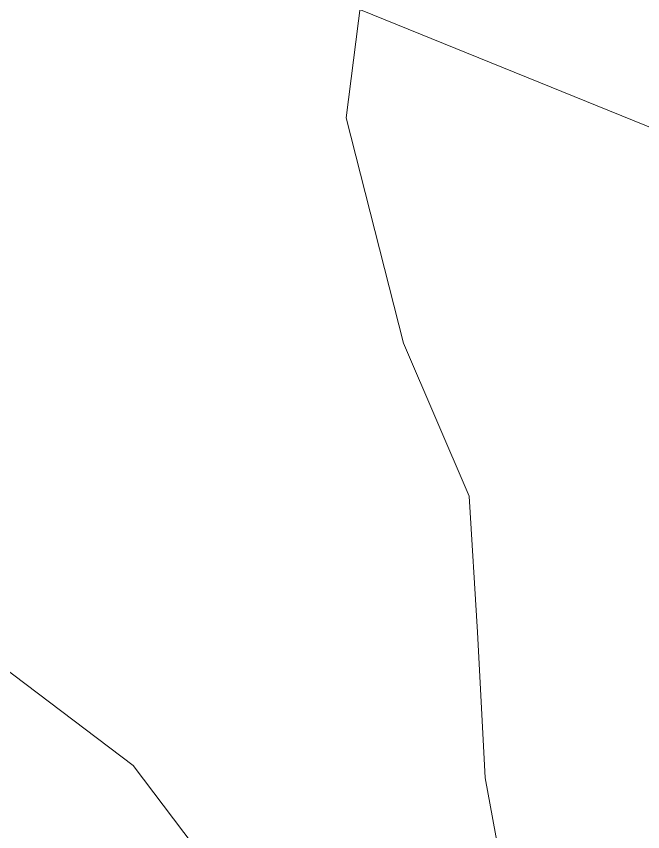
# Model space of a CAD drawing. Header units: millimetres. Extents: x 396621004 to 402046651, y 6785344214 to 6789799943.
# Drawn here: x 398412966 to 398445390, y 6786991405 to 6787033610 of the extents above; entities that cross this region are included whole.
import ezdxf

# ---------------------------------------------------------------- set-up
doc = ezdxf.new("R2010")
doc.units = ezdxf.units.MM
doc.header["$MEASUREMENT"] = 0
doc.layers.add('02 Korkeuskayrat_Kynä_nro__2', color=8, linetype='Continuous', lineweight=15)
doc.layers.add('02 Vesialueet_Kynä_nro__105', color=7, linetype='Continuous', lineweight=15, true_color=0xcae6ff)

msp = doc.modelspace()

# ---------------------------------------------------------------- linework, layer by layer
at = {"layer": '02 Korkeuskayrat_Kynä_nro__2', "color": 8, "linetype": 'Continuous', "lineweight": 15, "flags": 128}
for points in [[(398427194.16, 6786850818.2), (398431726.02, 6786878674.58), (398440503.34, 6786917363.43), (398440562.3, 6786929646.24), (398441606.82, 6786936107.71), (398442272.28, 6786950611.03), (398441295.15, 6786967704.94), (398439652.56, 6786981058), (398437243.43, 6786994201.01), (398436830.68, 6787001732.73), (398436401.08, 6787008774.34), (398433006.39, 6787016696.15), (398430032.89, 6787028358.82), (398431186.91, 6787037330.87)], [(398356765.01, 6787034730.28), (398360345.01, 6787025558.18), (398368970.71, 6787017156.26), (398371969.48, 6787017016.22), (398377865.96, 6787014745.71), (398382861.11, 6787014515.65), (398387763.61, 6787012285.14), (398389768.41, 6787012195.12), (398401527.66, 6787006643.85), (398403524.03, 6787006553.83), (398419006.48, 6786994831.15), (398423723.66, 6786988609.73), (398423631, 6786986609.27), (398425307.29, 6786979527.65), (398423976.37, 6786950551.02), (398421011.28, 6786929666.24), (398415687.61, 6786900879.66), (398408367.56, 6786872183.09)]]:
    msp.add_lwpolyline(points, dxfattribs=at)
at = {"layer": '02 Vesialueet_Kynä_nro__105', "color": 254, "linetype": 'Continuous', "lineweight": 15, "true_color": 0xcae6ff, "flags": 128}
msp.add_lwpolyline([(398291836.43, 6786950811.08), (398323028.77, 6786977997.3), (398335613.52, 6786988499.7), (398338292.2, 6786995301.26), (398342470.28, 6786997171.68), (398353648.3, 6787002152.82), (398375911.7, 6787018216.5), (398383080.12, 6787025948.27), (398419714.06, 6787038441.13), (398446138.68, 6787027718.67), (398481045.79, 6787016456.1)], dxfattribs=at)

doc.saveas('drawing.dxf')
